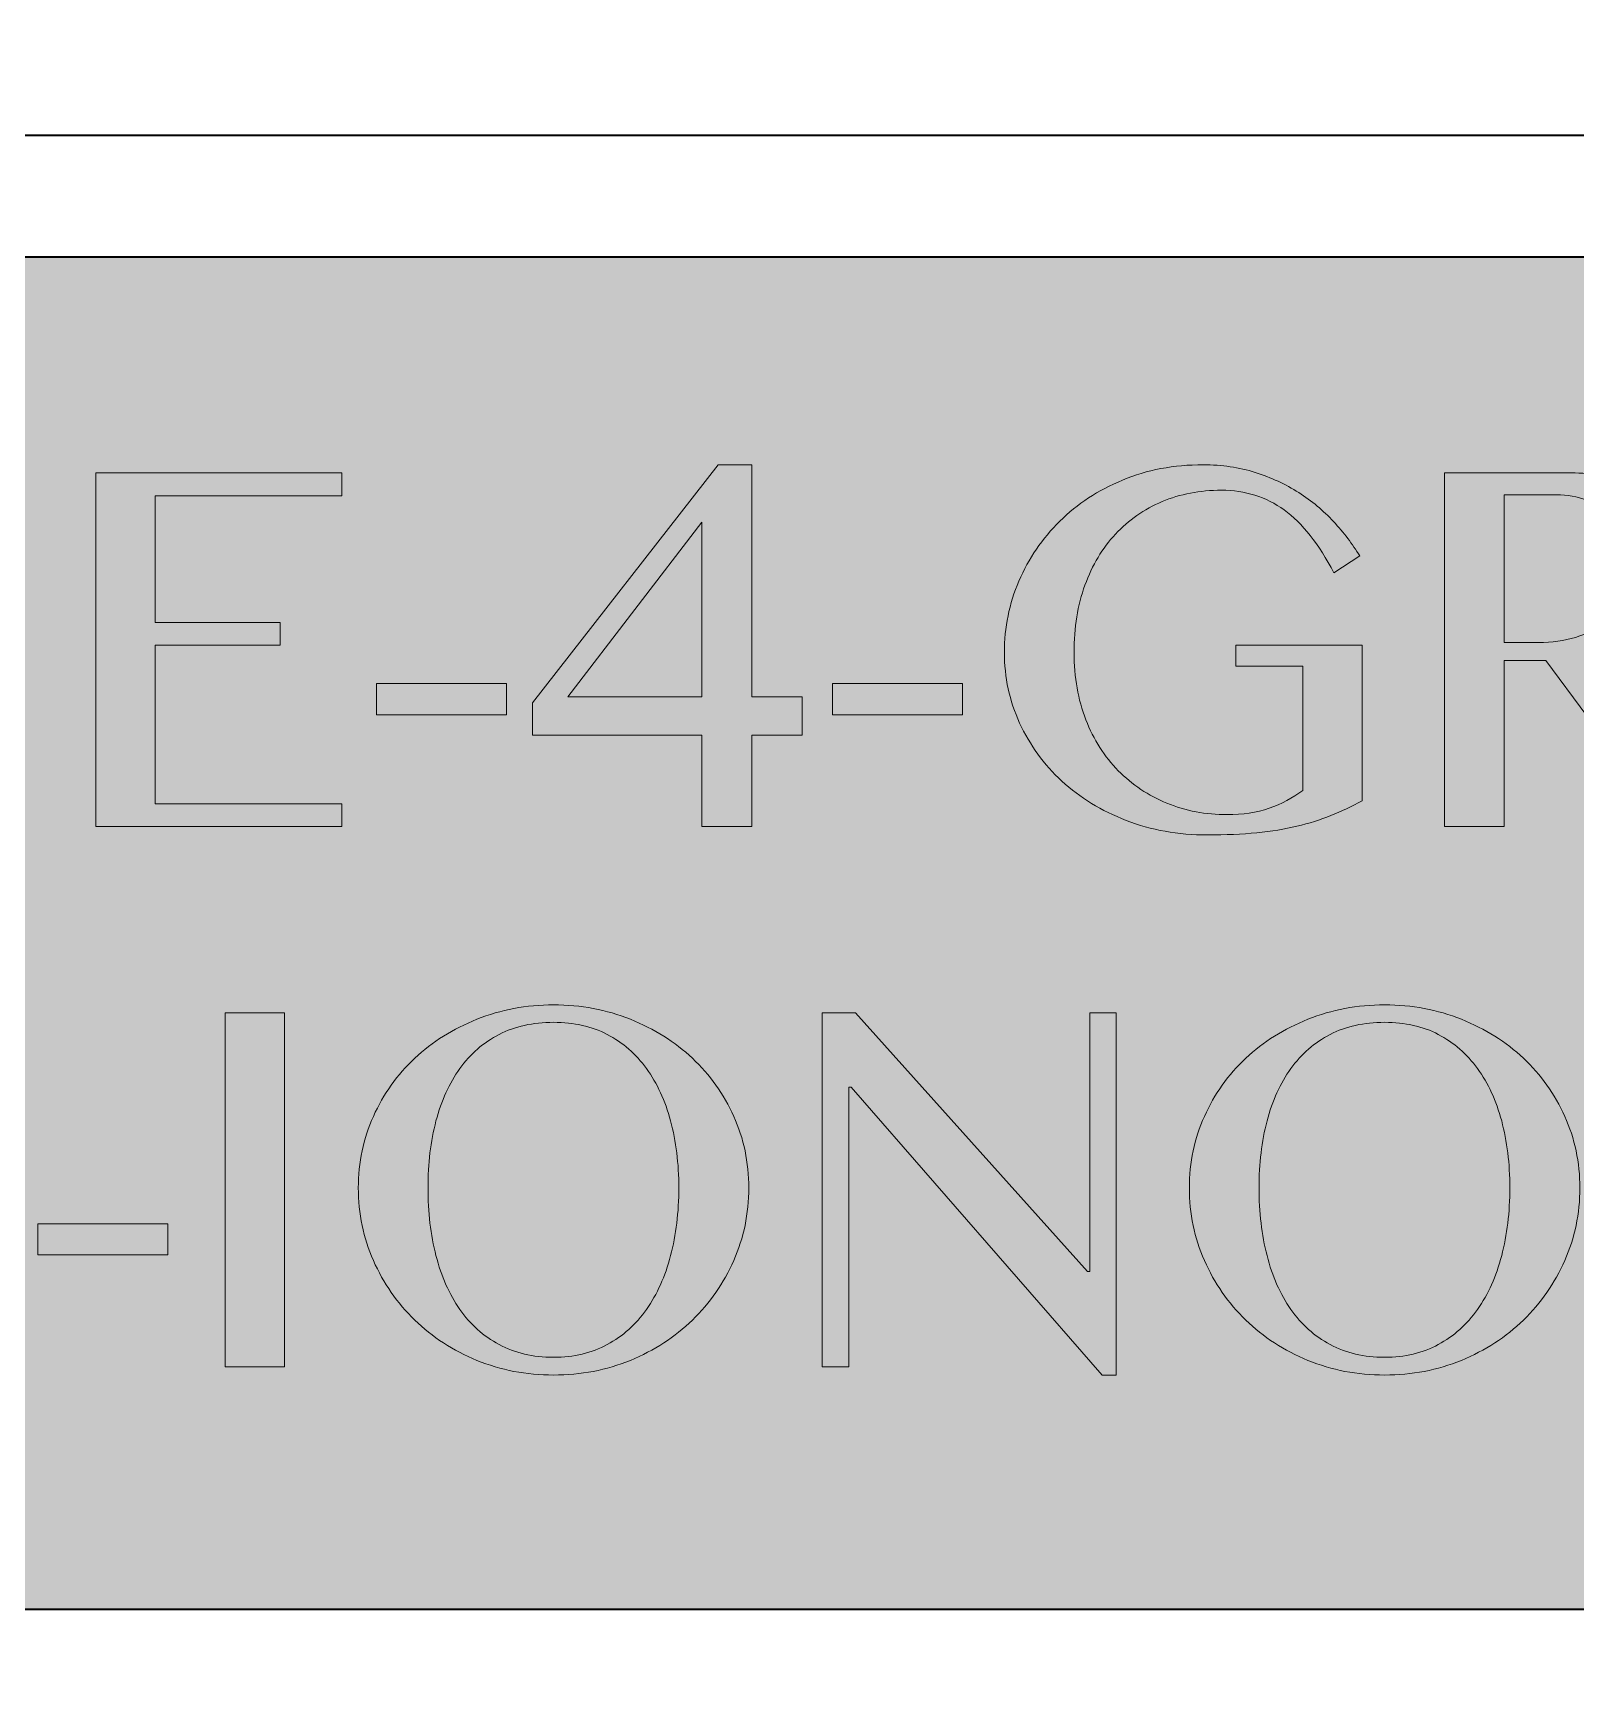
# Model space of a CAD drawing. Header units: inches. Extents: x 4.6 to 20.9, y -20.8 to -6.4.
# Drawn here: x 10.056 to 11.813, y -8.247 to -6.354 of the extents above; entities that cross this region are included whole.
import ezdxf

# ---------------------------------------------------------------- set-up
doc = ezdxf.new("R2010")
doc.units = ezdxf.units.IN
doc.header["$MEASUREMENT"] = 0
for name, color, linetype in [('Decorations', 7, 'Continuous'), ('Gold Things', 7, 'Continuous'), ('Parts Outlines', 7, 'Continuous'), ('Text', 7, 'Continuous')]:
    doc.layers.add(name, color=color, linetype=linetype)

# ---------------------------------------------------------------- blocks, each defined once
blk = doc.blocks.new('block 23')
at = {"layer": 'Text', "true_color": 0x231f20}
h = blk.add_hatch(color=179, dxfattribs=at)
h.dxf.hatch_style = 2
h.paths.add_polyline_path([(10.2748, -7.4697), (10.3426, -7.4697), (10.3426, -7.8728), (10.2748, -7.8728)])
h = blk.add_hatch(color=179, dxfattribs=at)
h.dxf.hatch_style = 2
edge = h.paths.add_edge_path()
edge.add_spline(control_points=[(10.6489, -7.8823), (10.6178, -7.8823), (10.5887, -7.8767), (10.5615, -7.8656), (10.5344, -7.8544), (10.5108, -7.8391), (10.4908, -7.8197), (10.4708, -7.8003), (10.4551, -7.7777), (10.4437, -7.7519), (10.4322, -7.7261), (10.4265, -7.6985), (10.4265, -7.669), (10.4265, -7.6401), (10.4322, -7.6129), (10.4437, -7.5876), (10.4551, -7.5622), (10.4708, -7.5402), (10.4908, -7.5214), (10.5108, -7.5027), (10.5344, -7.4879), (10.5615, -7.477), (10.5887, -7.4661), (10.6178, -7.4606), (10.6489, -7.4606), (10.6801, -7.4606), (10.7092, -7.4661), (10.7364, -7.477), (10.7635, -7.4879), (10.7871, -7.5027), (10.8071, -7.5214), (10.8271, -7.5402), (10.8427, -7.5622), (10.8542, -7.5876), (10.8656, -7.6129), (10.8713, -7.6401), (10.8713, -7.669), (10.8713, -7.6985), (10.8656, -7.7261), (10.8542, -7.7519), (10.8427, -7.7777), (10.8271, -7.8003), (10.8071, -7.8197), (10.7871, -7.8391), (10.7635, -7.8544), (10.7364, -7.8656), (10.7092, -7.8767), (10.6801, -7.8823), (10.6489, -7.8823)], knot_values=[0, 0, 0, 0, 1, 1, 1, 2, 2, 2, 3, 3, 3, 4, 4, 4, 5, 5, 5, 6, 6, 6, 7, 7, 7, 8, 8, 8, 9, 9, 9, 10, 10, 10, 11, 11, 11, 12, 12, 12, 13, 13, 13, 14, 14, 14, 15, 15, 15, 16, 16, 16, 16], degree=3, periodic=1)
edge = h.paths.add_edge_path()
edge.add_spline(control_points=[(10.6489, -7.8621), (10.6721, -7.8621), (10.6925, -7.8572), (10.7101, -7.8476), (10.7278, -7.838), (10.7427, -7.8246), (10.7548, -7.8075), (10.7669, -7.7904), (10.7761, -7.77), (10.7823, -7.7463), (10.7885, -7.7226), (10.7916, -7.6968), (10.7916, -7.669), (10.7916, -7.6414), (10.7885, -7.6161), (10.7823, -7.5929), (10.7761, -7.5698), (10.7669, -7.5499), (10.7548, -7.5332), (10.7427, -7.5165), (10.7278, -7.5036), (10.7101, -7.4943), (10.6925, -7.4851), (10.6721, -7.4805), (10.6489, -7.4805), (10.6255, -7.4805), (10.6048, -7.4851), (10.5869, -7.4943), (10.569, -7.5036), (10.5541, -7.5165), (10.5421, -7.5332), (10.5301, -7.5499), (10.5211, -7.5698), (10.515, -7.5929), (10.5089, -7.6161), (10.5059, -7.6414), (10.5059, -7.669), (10.5059, -7.6968), (10.5089, -7.7226), (10.515, -7.7463), (10.5211, -7.77), (10.5301, -7.7904), (10.5421, -7.8075), (10.5541, -7.8246), (10.569, -7.838), (10.5869, -7.8476), (10.6048, -7.8572), (10.6255, -7.8621), (10.6489, -7.8621)], knot_values=[0, 0, 0, 0, 1, 1, 1, 2, 2, 2, 3, 3, 3, 4, 4, 4, 5, 5, 5, 6, 6, 6, 7, 7, 7, 8, 8, 8, 9, 9, 9, 10, 10, 10, 11, 11, 11, 12, 12, 12, 13, 13, 13, 14, 14, 14, 15, 15, 15, 16, 16, 16, 16], degree=3, periodic=1)
h = blk.add_hatch(color=179, dxfattribs=at)
h.dxf.hatch_style = 2
h.paths.add_polyline_path([(10.9549, -7.4697), (10.9929, -7.4697), (11.2571, -7.7645), (11.26, -7.7645), (11.26, -7.4697), (11.2897, -7.4697), (11.2897, -7.8823), (11.274, -7.8823), (10.9879, -7.5545), (10.9854, -7.5545), (10.9854, -7.8728), (10.9549, -7.8728)])
h = blk.add_hatch(color=179, dxfattribs=at)
h.dxf.hatch_style = 2
edge = h.paths.add_edge_path()
edge.add_spline(control_points=[(11.5956, -7.8823), (11.5645, -7.8823), (11.5354, -7.8767), (11.5082, -7.8656), (11.4811, -7.8544), (11.4575, -7.8391), (11.4375, -7.8197), (11.4175, -7.8003), (11.4018, -7.7777), (11.3904, -7.7519), (11.3789, -7.7261), (11.3732, -7.6985), (11.3732, -7.669), (11.3732, -7.6401), (11.3789, -7.6129), (11.3904, -7.5876), (11.4018, -7.5622), (11.4175, -7.5402), (11.4375, -7.5214), (11.4575, -7.5027), (11.4811, -7.4879), (11.5082, -7.477), (11.5354, -7.4661), (11.5645, -7.4606), (11.5956, -7.4606), (11.6268, -7.4606), (11.6559, -7.4661), (11.6831, -7.477), (11.7102, -7.4879), (11.7338, -7.5027), (11.7538, -7.5214), (11.7738, -7.5402), (11.7895, -7.5622), (11.8009, -7.5876), (11.8123, -7.6129), (11.8181, -7.6401), (11.8181, -7.669), (11.8181, -7.6985), (11.8123, -7.7261), (11.8009, -7.7519), (11.7895, -7.7777), (11.7738, -7.8003), (11.7538, -7.8197), (11.7338, -7.8391), (11.7102, -7.8544), (11.6831, -7.8656), (11.6559, -7.8767), (11.6268, -7.8823), (11.5956, -7.8823)], knot_values=[0, 0, 0, 0, 1, 1, 1, 2, 2, 2, 3, 3, 3, 4, 4, 4, 5, 5, 5, 6, 6, 6, 7, 7, 7, 8, 8, 8, 9, 9, 9, 10, 10, 10, 11, 11, 11, 12, 12, 12, 13, 13, 13, 14, 14, 14, 15, 15, 15, 16, 16, 16, 16], degree=3, periodic=1)
edge = h.paths.add_edge_path()
edge.add_spline(control_points=[(11.5956, -7.8621), (11.6188, -7.8621), (11.6392, -7.8572), (11.6568, -7.8476), (11.6745, -7.838), (11.6893, -7.8246), (11.7015, -7.8075), (11.7136, -7.7904), (11.7228, -7.77), (11.729, -7.7463), (11.7352, -7.7226), (11.7383, -7.6968), (11.7383, -7.669), (11.7383, -7.6414), (11.7352, -7.6161), (11.729, -7.5929), (11.7228, -7.5698), (11.7136, -7.5499), (11.7015, -7.5332), (11.6893, -7.5165), (11.6745, -7.5036), (11.6568, -7.4943), (11.6392, -7.4851), (11.6188, -7.4805), (11.5956, -7.4805), (11.5722, -7.4805), (11.5515, -7.4851), (11.5336, -7.4943), (11.5157, -7.5036), (11.5008, -7.5165), (11.4888, -7.5332), (11.4768, -7.5499), (11.4678, -7.5698), (11.4617, -7.5929), (11.4556, -7.6161), (11.4526, -7.6414), (11.4526, -7.669), (11.4526, -7.6968), (11.4556, -7.7226), (11.4617, -7.7463), (11.4678, -7.77), (11.4768, -7.7904), (11.4888, -7.8075), (11.5008, -7.8246), (11.5157, -7.838), (11.5336, -7.8476), (11.5515, -7.8572), (11.5722, -7.8621), (11.5956, -7.8621)], knot_values=[0, 0, 0, 0, 1, 1, 1, 2, 2, 2, 3, 3, 3, 4, 4, 4, 5, 5, 5, 6, 6, 6, 7, 7, 7, 8, 8, 8, 9, 9, 9, 10, 10, 10, 11, 11, 11, 12, 12, 12, 13, 13, 13, 14, 14, 14, 15, 15, 15, 16, 16, 16, 16], degree=3, periodic=1)
h = blk.add_hatch(color=179, dxfattribs=at)
h.dxf.hatch_style = 2
h.paths.add_polyline_path([(10.2095, -7.7099), (10.2095, -7.7455), (10.0615, -7.7455), (10.0615, -7.7099)])
at = {"layer": 'Text', "lineweight": 0}
for points in [[(10.2748, -7.4697), (10.3426, -7.4697), (10.3426, -7.8728), (10.2748, -7.8728), (10.2748, -7.4697)], [(10.9549, -7.4697), (10.9929, -7.4697), (11.2571, -7.7645), (11.26, -7.7645), (11.26, -7.4697), (11.2897, -7.4697), (11.2897, -7.8823), (11.274, -7.8823), (10.9879, -7.5545), (10.9854, -7.5545), (10.9854, -7.8728), (10.9549, -7.8728), (10.9549, -7.4697)], [(10.2095, -7.7099), (10.2095, -7.7455), (10.0615, -7.7455), (10.0615, -7.7099), (10.2095, -7.7099)]]:
    blk.add_lwpolyline(points, dxfattribs=at)
for points in [[(10.6489, -7.8823), (10.6178, -7.8823), (10.5887, -7.8767), (10.5615, -7.8656), (10.5344, -7.8544), (10.5108, -7.8391), (10.4908, -7.8197), (10.4708, -7.8003), (10.4551, -7.7777), (10.4437, -7.7519), (10.4322, -7.7261), (10.4265, -7.6985), (10.4265, -7.669), (10.4265, -7.6401), (10.4322, -7.6129), (10.4437, -7.5876), (10.4551, -7.5622), (10.4708, -7.5402), (10.4908, -7.5214), (10.5108, -7.5027), (10.5344, -7.4879), (10.5615, -7.477), (10.5887, -7.4661), (10.6178, -7.4606), (10.6489, -7.4606), (10.6801, -7.4606), (10.7092, -7.4661), (10.7364, -7.477), (10.7635, -7.4879), (10.7871, -7.5027), (10.8071, -7.5214), (10.8271, -7.5402), (10.8427, -7.5622), (10.8542, -7.5876), (10.8656, -7.6129), (10.8713, -7.6401), (10.8713, -7.669), (10.8713, -7.6985), (10.8656, -7.7261), (10.8542, -7.7519), (10.8427, -7.7777), (10.8271, -7.8003), (10.8071, -7.8197), (10.7871, -7.8391), (10.7635, -7.8544), (10.7364, -7.8656), (10.7092, -7.8767), (10.6801, -7.8823), (10.6489, -7.8823)], [(11.5956, -7.8823), (11.5645, -7.8823), (11.5354, -7.8767), (11.5082, -7.8656), (11.4811, -7.8544), (11.4575, -7.8391), (11.4375, -7.8197), (11.4175, -7.8003), (11.4018, -7.7777), (11.3904, -7.7519), (11.3789, -7.7261), (11.3732, -7.6985), (11.3732, -7.669), (11.3732, -7.6401), (11.3789, -7.6129), (11.3904, -7.5876), (11.4018, -7.5622), (11.4175, -7.5402), (11.4375, -7.5214), (11.4575, -7.5027), (11.4811, -7.4879), (11.5082, -7.477), (11.5354, -7.4661), (11.5645, -7.4606), (11.5956, -7.4606), (11.6268, -7.4606), (11.6559, -7.4661), (11.6831, -7.477), (11.7102, -7.4879), (11.7338, -7.5027), (11.7538, -7.5214), (11.7738, -7.5402), (11.7895, -7.5622), (11.8009, -7.5876), (11.8123, -7.6129), (11.8181, -7.6401), (11.8181, -7.669), (11.8181, -7.6985), (11.8123, -7.7261), (11.8009, -7.7519), (11.7895, -7.7777), (11.7738, -7.8003), (11.7538, -7.8197), (11.7338, -7.8391), (11.7102, -7.8544), (11.6831, -7.8656), (11.6559, -7.8767), (11.6268, -7.8823), (11.5956, -7.8823)], [(10.6489, -7.8621), (10.6721, -7.8621), (10.6925, -7.8572), (10.7101, -7.8476), (10.7278, -7.838), (10.7427, -7.8246), (10.7548, -7.8075), (10.7669, -7.7904), (10.7761, -7.77), (10.7823, -7.7463), (10.7885, -7.7226), (10.7916, -7.6968), (10.7916, -7.669), (10.7916, -7.6414), (10.7885, -7.6161), (10.7823, -7.5929), (10.7761, -7.5698), (10.7669, -7.5499), (10.7548, -7.5332), (10.7427, -7.5165), (10.7278, -7.5036), (10.7101, -7.4943), (10.6925, -7.4851), (10.6721, -7.4805), (10.6489, -7.4805), (10.6255, -7.4805), (10.6048, -7.4851), (10.5869, -7.4943), (10.569, -7.5036), (10.5541, -7.5165), (10.5421, -7.5332), (10.5301, -7.5499), (10.5211, -7.5698), (10.515, -7.5929), (10.5089, -7.6161), (10.5059, -7.6414), (10.5059, -7.669), (10.5059, -7.6968), (10.5089, -7.7226), (10.515, -7.7463), (10.5211, -7.77), (10.5301, -7.7904), (10.5421, -7.8075), (10.5541, -7.8246), (10.569, -7.838), (10.5869, -7.8476), (10.6048, -7.8572), (10.6255, -7.8621), (10.6489, -7.8621)], [(11.5956, -7.8621), (11.6188, -7.8621), (11.6392, -7.8572), (11.6568, -7.8476), (11.6745, -7.838), (11.6893, -7.8246), (11.7015, -7.8075), (11.7136, -7.7904), (11.7228, -7.77), (11.729, -7.7463), (11.7352, -7.7226), (11.7383, -7.6968), (11.7383, -7.669), (11.7383, -7.6414), (11.7352, -7.6161), (11.729, -7.5929), (11.7228, -7.5698), (11.7136, -7.5499), (11.7015, -7.5332), (11.6893, -7.5165), (11.6745, -7.5036), (11.6568, -7.4943), (11.6392, -7.4851), (11.6188, -7.4805), (11.5956, -7.4805), (11.5722, -7.4805), (11.5515, -7.4851), (11.5336, -7.4943), (11.5157, -7.5036), (11.5008, -7.5165), (11.4888, -7.5332), (11.4768, -7.5499), (11.4678, -7.5698), (11.4617, -7.5929), (11.4556, -7.6161), (11.4526, -7.6414), (11.4526, -7.669), (11.4526, -7.6968), (11.4556, -7.7226), (11.4617, -7.7463), (11.4678, -7.77), (11.4768, -7.7904), (11.4888, -7.8075), (11.5008, -7.8246), (11.5157, -7.838), (11.5336, -7.8476), (11.5515, -7.8572), (11.5722, -7.8621), (11.5956, -7.8621)]]:
    blk.add_open_spline(points, degree=3, knots=[0, 0, 0, 0, 1, 1, 1, 2, 2, 2, 3, 3, 3, 4, 4, 4, 5, 5, 5, 6, 6, 6, 7, 7, 7, 8, 8, 8, 9, 9, 9, 10, 10, 10, 11, 11, 11, 12, 12, 12, 13, 13, 13, 14, 14, 14, 15, 15, 15, 16, 16, 16, 16], dxfattribs=at)
blk = doc.blocks.new('block 24')
at = {"layer": 'Text', "true_color": 0x231f20}
h = blk.add_hatch(color=179, dxfattribs=at)
h.dxf.hatch_style = 2
h.paths.add_polyline_path([(10.8178, -7.1533), (10.6251, -7.1533), (10.6251, -7.1165), (10.8363, -6.8453), (10.8748, -6.8453), (10.8748, -7.1095), (10.9323, -7.1095), (10.9323, -7.1533), (10.8748, -7.1533), (10.8748, -7.2575), (10.8178, -7.2575)])
h.paths.add_polyline_path([(10.6652, -7.1095), (10.8178, -7.1095), (10.8178, -6.9107)])
h = blk.add_hatch(color=179, dxfattribs=at)
h.dxf.hatch_style = 2
edge = h.paths.add_edge_path()
edge.add_spline(control_points=[(11.4097, -6.8743), (11.3852, -6.8743), (11.3627, -6.8786), (11.3422, -6.8873), (11.3216, -6.896), (11.3039, -6.9083), (11.289, -6.9243), (11.2741, -6.9403), (11.2626, -6.9596), (11.2543, -6.9824), (11.246, -7.0051), (11.2419, -7.0307), (11.2419, -7.0591), (11.2419, -7.0875), (11.2464, -7.113), (11.2553, -7.1358), (11.2643, -7.1585), (11.2766, -7.1779), (11.2923, -7.1938), (11.308, -7.2098), (11.3265, -7.2222), (11.3477, -7.2308), (11.369, -7.2395), (11.3918, -7.2439), (11.4164, -7.2439), (11.434, -7.2439), (11.4499, -7.2415), (11.4641, -7.2366), (11.4783, -7.2318), (11.491, -7.225), (11.5023, -7.2162), (11.5023, -7.2162), (11.5023, -7.0748), (11.5023, -7.0748), (11.5023, -7.0748), (11.4263, -7.0748), (11.4263, -7.0748), (11.4263, -7.0748), (11.4263, -7.0508), (11.4263, -7.0508), (11.4263, -7.0508), (11.5701, -7.0508), (11.5701, -7.0508), (11.5701, -7.0508), (11.5701, -7.2282), (11.5701, -7.2282), (11.5583, -7.2345), (11.5464, -7.2401), (11.5344, -7.2449), (11.5224, -7.2497), (11.5095, -7.2538), (11.4957, -7.2571), (11.482, -7.2604), (11.4667, -7.2629), (11.4501, -7.2645), (11.4334, -7.2662), (11.4146, -7.267), (11.3936, -7.267), (11.3603, -7.267), (11.3295, -7.2615), (11.3012, -7.2505), (11.273, -7.2395), (11.2486, -7.2245), (11.228, -7.2056), (11.2075, -7.1867), (11.1915, -7.1647), (11.1799, -7.1395), (11.1683, -7.1143), (11.1625, -7.0875), (11.1625, -7.0591), (11.1625, -7.0307), (11.168, -7.0036), (11.1791, -6.9778), (11.1901, -6.9521), (11.2056, -6.9293), (11.2256, -6.9096), (11.2455, -6.8899), (11.2694, -6.8743), (11.2971, -6.8627), (11.3248, -6.8511), (11.3554, -6.8453), (11.3891, -6.8453), (11.4103, -6.8453), (11.43, -6.8482), (11.4482, -6.854), (11.4664, -6.8598), (11.4829, -6.8675), (11.4978, -6.877), (11.5127, -6.8865), (11.5259, -6.8975), (11.5375, -6.91), (11.5491, -6.9226), (11.559, -6.9356), (11.5673, -6.9491), (11.5673, -6.9491), (11.5379, -6.9685), (11.5379, -6.9685), (11.5208, -6.9357), (11.5019, -6.9118), (11.4813, -6.8968), (11.4606, -6.8818), (11.4368, -6.8743), (11.4097, -6.8743)], knot_values=[0, 0, 0, 0, 1, 1, 1, 2, 2, 2, 3, 3, 3, 4, 4, 4, 5, 5, 5, 6, 6, 6, 7, 7, 7, 8, 8, 8, 9, 9, 9, 10, 10, 10, 11, 11, 11, 12, 12, 12, 13, 13, 13, 14, 14, 14, 15, 15, 15, 16, 16, 16, 17, 17, 17, 18, 18, 18, 19, 19, 19, 20, 20, 20, 21, 21, 21, 22, 22, 22, 23, 23, 23, 24, 24, 24, 25, 25, 25, 26, 26, 26, 27, 27, 27, 28, 28, 28, 29, 29, 29, 30, 30, 30, 31, 31, 31, 32, 32, 32, 33, 33, 33, 34, 34, 34, 34], degree=3, periodic=1)
h = blk.add_hatch(color=179, dxfattribs=at)
h.dxf.hatch_style = 2
h.paths.add_polyline_path([(10.4077, -6.8544), (10.4077, -6.8805), (10.1952, -6.8805), (10.1952, -7.0248), (10.3374, -7.0248), (10.3374, -7.0508), (10.1952, -7.0508), (10.1952, -7.2315), (10.4077, -7.2315), (10.4077, -7.2575), (10.1274, -7.2575), (10.1274, -6.8544)])
h = blk.add_hatch(color=179, dxfattribs=at)
h.dxf.hatch_style = 2
edge = h.paths.add_edge_path()
edge.add_spline(control_points=[(11.664, -6.8544), (11.664, -6.8544), (11.8037, -6.8544), (11.8037, -6.8544), (11.828, -6.8544), (11.8492, -6.857), (11.8674, -6.8623), (11.8856, -6.8675), (11.9008, -6.8748), (11.9129, -6.884), (11.925, -6.8932), (11.9342, -6.9043), (11.9404, -6.9173), (11.9466, -6.9302), (11.9497, -6.9443), (11.9497, -6.9594), (11.9497, -6.9721), (11.9473, -6.9839), (11.9427, -6.9948), (11.938, -7.0057), (11.9313, -7.0155), (11.9226, -7.0243), (11.9139, -7.0332), (11.9035, -7.0407), (11.8914, -7.0471), (11.8793, -7.0534), (11.8659, -7.0584), (11.8513, -7.062), (11.8513, -7.062), (11.9981, -7.2575), (11.9981, -7.2575), (11.9981, -7.2575), (11.9195, -7.2575), (11.9195, -7.2575), (11.9195, -7.2575), (11.7793, -7.0682), (11.7793, -7.0682), (11.7793, -7.0682), (11.7318, -7.0682), (11.7318, -7.0682), (11.7318, -7.0682), (11.7318, -7.2575), (11.7318, -7.2575), (11.7318, -7.2575), (11.664, -7.2575), (11.664, -7.2575), (11.664, -7.2575), (11.664, -6.8544), (11.664, -6.8544)], knot_values=[0, 0, 0, 0, 1, 1, 1, 2, 2, 2, 3, 3, 3, 4, 4, 4, 5, 5, 5, 6, 6, 6, 7, 7, 7, 8, 8, 8, 9, 9, 9, 10, 10, 10, 11, 11, 11, 12, 12, 12, 13, 13, 13, 14, 14, 14, 15, 15, 15, 16, 16, 16, 16], degree=3, periodic=1)
edge = h.paths.add_edge_path()
edge.add_spline(control_points=[(11.7318, -7.0479), (11.7318, -7.0479), (11.7711, -7.0479), (11.7711, -7.0479), (11.7862, -7.0479), (11.8003, -7.0459), (11.8132, -7.0419), (11.8262, -7.0379), (11.8373, -7.0322), (11.8467, -7.0248), (11.8561, -7.0173), (11.8634, -7.0083), (11.8686, -6.9977), (11.8739, -6.9871), (11.8765, -6.9751), (11.8765, -6.9619), (11.8765, -6.9498), (11.8745, -6.9387), (11.8703, -6.9286), (11.8661, -6.9186), (11.8603, -6.9099), (11.8527, -6.9026), (11.8451, -6.8953), (11.8361, -6.8896), (11.8256, -6.8856), (11.8152, -6.8816), (11.8037, -6.8796), (11.7913, -6.8796), (11.7913, -6.8796), (11.7318, -6.8796), (11.7318, -6.8796), (11.7318, -6.8796), (11.7318, -7.0479), (11.7318, -7.0479)], knot_values=[0, 0, 0, 0, 1, 1, 1, 2, 2, 2, 3, 3, 3, 4, 4, 4, 5, 5, 5, 6, 6, 6, 7, 7, 7, 8, 8, 8, 9, 9, 9, 10, 10, 10, 11, 11, 11, 11], degree=3, periodic=1)
h = blk.add_hatch(color=179, dxfattribs=at)
h.dxf.hatch_style = 2
h.paths.add_polyline_path([(10.5953, -7.0946), (10.5953, -7.1302), (10.4473, -7.1302), (10.4473, -7.0946)])
h = blk.add_hatch(color=179, dxfattribs=at)
h.dxf.hatch_style = 2
h.paths.add_polyline_path([(11.1146, -7.0946), (11.1146, -7.1302), (10.9666, -7.1302), (10.9666, -7.0946)])
at = {"layer": 'Text', "lineweight": 0}
for points in [[(10.8178, -7.1533), (10.6251, -7.1533), (10.6251, -7.1165), (10.8363, -6.8453), (10.8748, -6.8453), (10.8748, -7.1095), (10.9323, -7.1095), (10.9323, -7.1533), (10.8748, -7.1533), (10.8748, -7.2575), (10.8178, -7.2575), (10.8178, -7.1533)], [(10.4077, -6.8544), (10.4077, -6.8805), (10.1952, -6.8805), (10.1952, -7.0248), (10.3374, -7.0248), (10.3374, -7.0508), (10.1952, -7.0508), (10.1952, -7.2315), (10.4077, -7.2315), (10.4077, -7.2575), (10.1274, -7.2575), (10.1274, -6.8544), (10.4077, -6.8544)], [(10.6652, -7.1095), (10.8178, -7.1095), (10.8178, -6.9107), (10.6652, -7.1095)], [(10.5953, -7.0946), (10.5953, -7.1302), (10.4473, -7.1302), (10.4473, -7.0946), (10.5953, -7.0946)], [(11.1146, -7.0946), (11.1146, -7.1302), (10.9666, -7.1302), (10.9666, -7.0946), (11.1146, -7.0946)]]:
    blk.add_lwpolyline(points, dxfattribs=at)
for points, knots in [([(11.4097, -6.8743), (11.3852, -6.8743), (11.3627, -6.8786), (11.3422, -6.8873), (11.3216, -6.896), (11.3039, -6.9083), (11.289, -6.9243), (11.2741, -6.9403), (11.2626, -6.9596), (11.2543, -6.9824), (11.246, -7.0051), (11.2419, -7.0307), (11.2419, -7.0591), (11.2419, -7.0875), (11.2464, -7.113), (11.2553, -7.1358), (11.2643, -7.1585), (11.2766, -7.1779), (11.2923, -7.1938), (11.308, -7.2098), (11.3265, -7.2222), (11.3477, -7.2308), (11.369, -7.2395), (11.3918, -7.2439), (11.4164, -7.2439), (11.434, -7.2439), (11.4499, -7.2415), (11.4641, -7.2366), (11.4783, -7.2318), (11.491, -7.225), (11.5023, -7.2162), (11.5023, -7.2162), (11.5023, -7.0748), (11.5023, -7.0748), (11.5023, -7.0748), (11.4263, -7.0748), (11.4263, -7.0748), (11.4263, -7.0748), (11.4263, -7.0508), (11.4263, -7.0508), (11.4263, -7.0508), (11.5701, -7.0508), (11.5701, -7.0508), (11.5701, -7.0508), (11.5701, -7.2282), (11.5701, -7.2282), (11.5583, -7.2345), (11.5464, -7.2401), (11.5344, -7.2449), (11.5224, -7.2497), (11.5095, -7.2538), (11.4957, -7.2571), (11.482, -7.2604), (11.4667, -7.2629), (11.4501, -7.2645), (11.4334, -7.2662), (11.4146, -7.267), (11.3936, -7.267), (11.3603, -7.267), (11.3295, -7.2615), (11.3012, -7.2505), (11.273, -7.2395), (11.2486, -7.2245), (11.228, -7.2056), (11.2075, -7.1867), (11.1915, -7.1647), (11.1799, -7.1395), (11.1683, -7.1143), (11.1625, -7.0875), (11.1625, -7.0591), (11.1625, -7.0307), (11.168, -7.0036), (11.1791, -6.9778), (11.1901, -6.9521), (11.2056, -6.9293), (11.2256, -6.9096), (11.2455, -6.8899), (11.2694, -6.8743), (11.2971, -6.8627), (11.3248, -6.8511), (11.3554, -6.8453), (11.3891, -6.8453), (11.4103, -6.8453), (11.43, -6.8482), (11.4482, -6.854), (11.4664, -6.8598), (11.4829, -6.8675), (11.4978, -6.877), (11.5127, -6.8865), (11.5259, -6.8975), (11.5375, -6.91), (11.5491, -6.9226), (11.559, -6.9356), (11.5673, -6.9491), (11.5673, -6.9491), (11.5379, -6.9685), (11.5379, -6.9685), (11.5208, -6.9357), (11.5019, -6.9118), (11.4813, -6.8968), (11.4606, -6.8818), (11.4368, -6.8743), (11.4097, -6.8743)], [0, 0, 0, 0, 1, 1, 1, 2, 2, 2, 3, 3, 3, 4, 4, 4, 5, 5, 5, 6, 6, 6, 7, 7, 7, 8, 8, 8, 9, 9, 9, 10, 10, 10, 11, 11, 11, 12, 12, 12, 13, 13, 13, 14, 14, 14, 15, 15, 15, 16, 16, 16, 17, 17, 17, 18, 18, 18, 19, 19, 19, 20, 20, 20, 21, 21, 21, 22, 22, 22, 23, 23, 23, 24, 24, 24, 25, 25, 25, 26, 26, 26, 27, 27, 27, 28, 28, 28, 29, 29, 29, 30, 30, 30, 31, 31, 31, 32, 32, 32, 33, 33, 33, 34, 34, 34, 34]), ([(11.664, -6.8544), (11.664, -6.8544), (11.8037, -6.8544), (11.8037, -6.8544), (11.828, -6.8544), (11.8492, -6.857), (11.8674, -6.8623), (11.8856, -6.8675), (11.9008, -6.8748), (11.9129, -6.884), (11.925, -6.8932), (11.9342, -6.9043), (11.9404, -6.9173), (11.9466, -6.9302), (11.9497, -6.9443), (11.9497, -6.9594), (11.9497, -6.9721), (11.9473, -6.9839), (11.9427, -6.9948), (11.938, -7.0057), (11.9313, -7.0155), (11.9226, -7.0243), (11.9139, -7.0332), (11.9035, -7.0407), (11.8914, -7.0471), (11.8793, -7.0534), (11.8659, -7.0584), (11.8513, -7.062), (11.8513, -7.062), (11.9981, -7.2575), (11.9981, -7.2575), (11.9981, -7.2575), (11.9195, -7.2575), (11.9195, -7.2575), (11.9195, -7.2575), (11.7793, -7.0682), (11.7793, -7.0682), (11.7793, -7.0682), (11.7318, -7.0682), (11.7318, -7.0682), (11.7318, -7.0682), (11.7318, -7.2575), (11.7318, -7.2575), (11.7318, -7.2575), (11.664, -7.2575), (11.664, -7.2575), (11.664, -7.2575), (11.664, -6.8544), (11.664, -6.8544)], [0, 0, 0, 0, 1, 1, 1, 2, 2, 2, 3, 3, 3, 4, 4, 4, 5, 5, 5, 6, 6, 6, 7, 7, 7, 8, 8, 8, 9, 9, 9, 10, 10, 10, 11, 11, 11, 12, 12, 12, 13, 13, 13, 14, 14, 14, 15, 15, 15, 16, 16, 16, 16]), ([(11.7318, -7.0479), (11.7318, -7.0479), (11.7711, -7.0479), (11.7711, -7.0479), (11.7862, -7.0479), (11.8003, -7.0459), (11.8132, -7.0419), (11.8262, -7.0379), (11.8373, -7.0322), (11.8467, -7.0248), (11.8561, -7.0173), (11.8634, -7.0083), (11.8686, -6.9977), (11.8739, -6.9871), (11.8765, -6.9751), (11.8765, -6.9619), (11.8765, -6.9498), (11.8745, -6.9387), (11.8703, -6.9286), (11.8661, -6.9186), (11.8603, -6.9099), (11.8527, -6.9026), (11.8451, -6.8953), (11.8361, -6.8896), (11.8256, -6.8856), (11.8152, -6.8816), (11.8037, -6.8796), (11.7913, -6.8796), (11.7913, -6.8796), (11.7318, -6.8796), (11.7318, -6.8796), (11.7318, -6.8796), (11.7318, -7.0479), (11.7318, -7.0479)], [0, 0, 0, 0, 1, 1, 1, 2, 2, 2, 3, 3, 3, 4, 4, 4, 5, 5, 5, 6, 6, 6, 7, 7, 7, 8, 8, 8, 9, 9, 9, 10, 10, 10, 11, 11, 11, 11])]:
    blk.add_open_spline(points, degree=3, knots=knots, dxfattribs=at)

msp = doc.modelspace()

# ---------------------------------------------------------------- hatches: boundary and pattern name
at = {"layer": 'Gold Things', "true_color": 0xf8ed31}
h = msp.add_hatch(color=2, dxfattribs=at)
h.dxf.hatch_style = 2
h.paths.add_polyline_path([(6.9027, -6.6087), (6.9027, -8.0962), (6.9321, -8.1492), (6.9674, -8.1492), (15.3987, -8.1492), (15.4517, -8.1198), (15.4517, -8.0492), (15.4517, -6.6087)])

# ---------------------------------------------------------------- linework, layer by layer
at = {"layer": 'Decorations', "color": 179, "lineweight": 35, "true_color": 0x231f20}
msp.add_open_spline([(17.7595, -8.9959), (17.7595, -8.9959), (17.7595, -18.174), (17.7595, -18.174), (17.7595, -18.174), (17.7595, -18.2627), (17.7595, -18.2627), (17.7595, -18.2627), (17.7793, -19.394), (15.5164, -19.394), (15.5164, -19.394), (15.5164, -19.4645), (15.5164, -19.4645), (15.5164, -19.4645), (15.5164, -20.0601), (15.5164, -20.0601), (15.5164, -20.0601), (15.6985, -20.2612), (15.6985, -20.2612), (15.6985, -20.2612), (15.6985, -20.7081), (15.6985, -20.7081), (15.6985, -20.7081), (15.6985, -20.7904), (15.6985, -20.7904), (15.6985, -20.7904), (6.6383, -20.7904), (6.6383, -20.7904), (6.6383, -20.7904), (6.6383, -20.2612), (6.6383, -20.2612), (6.6383, -20.2612), (6.8204, -20.0775), (6.8204, -20.0775), (6.8204, -20.0775), (6.8204, -19.4146), (6.8204, -19.4146), (4.5574, -19.4146), (4.5772, -18.2386), (4.5772, -18.2386), (4.5772, -18.2386), (4.5772, -17.4861), (4.5772, -17.4861), (4.5772, -17.4861), (4.5772, -8.9782), (4.5772, -8.9782), (4.5772, -8.9782), (4.5772, -8.1324), (4.5772, -8.1324), (4.5772, -6.3537), (5.7971, -6.4716), (5.7971, -6.4716), (5.7971, -6.4716), (6.156, -6.4702), (6.156, -6.4702), (6.156, -6.4702), (15.875, -6.47), (15.875, -6.47), (15.875, -6.47), (16.5429, -6.4716), (16.5429, -6.4716), (16.5429, -6.4716), (17.7544, -6.3584), (17.7544, -8.1324), (17.7544, -8.1324), (17.7595, -8.9959), (17.7595, -8.9959)], degree=3, knots=[0, 0, 0, 0, 1, 1, 1, 2, 2, 2, 3, 3, 3, 4, 4, 4, 5, 5, 5, 6, 6, 6, 7, 7, 7, 8, 8, 8, 9, 9, 9, 10, 10, 10, 11, 11, 11, 12, 12, 12, 13, 13, 13, 14, 14, 14, 15, 15, 15, 16, 16, 16, 17, 17, 17, 18, 18, 18, 19, 19, 19, 20, 20, 20, 21, 21, 21, 22, 22, 22, 22], dxfattribs=at)
at = {"layer": 'Gold Things', "color": 178, "lineweight": 35, "true_color": 0x020202}
msp.add_lwpolyline([(6.9027, -6.6087), (6.9027, -8.0962), (6.9321, -8.1492), (6.9674, -8.1492), (15.3987, -8.1492), (15.4517, -8.1198), (15.4517, -8.0492), (15.4517, -6.6087), (6.9027, -6.6087)], dxfattribs=at)
at = {"layer": 'Gold Things', "color": 179, "lineweight": 35, "true_color": 0x231f20}
msp.add_open_spline([(17.7683, -8.9959), (17.7683, -8.9959), (17.7683, -18.174), (17.7683, -18.174), (17.7683, -18.174), (17.7683, -18.2627), (17.7683, -18.2627), (17.7683, -18.2627), (17.7881, -19.394), (15.5252, -19.394), (15.5252, -19.394), (15.5252, -19.4645), (15.5252, -19.4645), (15.5252, -19.4645), (15.5252, -20.0601), (15.5252, -20.0601), (15.5252, -20.0601), (15.7073, -20.2612), (15.7073, -20.2612), (15.7073, -20.2612), (15.7073, -20.7081), (15.7073, -20.7081), (15.7073, -20.7081), (15.7073, -20.7904), (15.7073, -20.7904), (15.7073, -20.7904), (6.6471, -20.7904), (6.6471, -20.7904), (6.6471, -20.7904), (6.6471, -20.2612), (6.6471, -20.2612), (6.6471, -20.2612), (6.8292, -20.0775), (6.8292, -20.0775), (6.8292, -20.0775), (6.8292, -19.4146), (6.8292, -19.4146), (4.5662, -19.4146), (4.586, -18.2386), (4.586, -18.2386), (4.586, -18.2386), (4.586, -17.4861), (4.586, -17.4861), (4.586, -17.4861), (4.586, -8.9782), (4.586, -8.9782), (4.586, -8.9782), (4.586, -8.1324), (4.586, -8.1324), (4.586, -6.3537), (5.8059, -6.4716), (5.8059, -6.4716), (5.8059, -6.4716), (6.1648, -6.4702), (6.1648, -6.4702), (6.1648, -6.4702), (15.8838, -6.47), (15.8838, -6.47), (15.8838, -6.47), (16.5517, -6.4716), (16.5517, -6.4716), (16.5517, -6.4716), (17.7632, -6.3584), (17.7632, -8.1324), (17.7632, -8.1324), (17.7683, -8.9959), (17.7683, -8.9959)], degree=3, knots=[0, 0, 0, 0, 1, 1, 1, 2, 2, 2, 3, 3, 3, 4, 4, 4, 5, 5, 5, 6, 6, 6, 7, 7, 7, 8, 8, 8, 9, 9, 9, 10, 10, 10, 11, 11, 11, 12, 12, 12, 13, 13, 13, 14, 14, 14, 15, 15, 15, 16, 16, 16, 17, 17, 17, 18, 18, 18, 19, 19, 19, 20, 20, 20, 21, 21, 21, 22, 22, 22, 22], dxfattribs=at)
at = {"layer": 'Parts Outlines', "color": 179, "lineweight": 35, "true_color": 0x231f20}
msp.add_open_spline([(17.7595, -8.9958), (17.7595, -8.9958), (17.7595, -18.174), (17.7595, -18.174), (17.7595, -18.174), (17.7595, -18.2627), (17.7595, -18.2627), (17.7595, -18.2627), (17.7793, -19.394), (15.5164, -19.394), (15.5164, -19.394), (15.5164, -19.4645), (15.5164, -19.4645), (15.5164, -19.4645), (15.5164, -20.0601), (15.5164, -20.0601), (15.5164, -20.0601), (15.6985, -20.2612), (15.6985, -20.2612), (15.6985, -20.2612), (15.6985, -20.7081), (15.6985, -20.7081), (15.6985, -20.7081), (15.6985, -20.7904), (15.6985, -20.7904), (15.6985, -20.7904), (6.6383, -20.7904), (6.6383, -20.7904), (6.6383, -20.7904), (6.6383, -20.2612), (6.6383, -20.2612), (6.6383, -20.2612), (6.8204, -20.0775), (6.8204, -20.0775), (6.8204, -20.0775), (6.8204, -19.4146), (6.8204, -19.4146), (4.5574, -19.4146), (4.5772, -18.2386), (4.5772, -18.2386), (4.5772, -18.2386), (4.5772, -17.486), (4.5772, -17.486), (4.5772, -17.486), (4.5772, -8.9782), (4.5772, -8.9782), (4.5772, -8.9782), (4.5772, -8.1324), (4.5772, -8.1324), (4.5772, -6.3537), (5.7971, -6.4716), (5.7971, -6.4716), (5.7971, -6.4716), (6.156, -6.4702), (6.156, -6.4702), (6.156, -6.4702), (15.875, -6.47), (15.875, -6.47), (15.875, -6.47), (16.5429, -6.4716), (16.5429, -6.4716), (16.5429, -6.4716), (17.7544, -6.3584), (17.7544, -8.1324), (17.7544, -8.1324), (17.7595, -8.9958), (17.7595, -8.9958)], degree=3, knots=[0, 0, 0, 0, 1, 1, 1, 2, 2, 2, 3, 3, 3, 4, 4, 4, 5, 5, 5, 6, 6, 6, 7, 7, 7, 8, 8, 8, 9, 9, 9, 10, 10, 10, 11, 11, 11, 12, 12, 12, 13, 13, 13, 14, 14, 14, 15, 15, 15, 16, 16, 16, 17, 17, 17, 18, 18, 18, 19, 19, 19, 20, 20, 20, 21, 21, 21, 22, 22, 22, 22], dxfattribs=at)
at = {"layer": 'Text', "color": 179, "lineweight": 35, "true_color": 0x231f20}
msp.add_open_spline([(17.7595, -8.9958), (17.7595, -8.9958), (17.7595, -18.174), (17.7595, -18.174), (17.7595, -18.174), (17.7595, -18.2627), (17.7595, -18.2627), (17.7595, -18.2627), (17.7793, -19.394), (15.5164, -19.394), (15.5164, -19.394), (15.5164, -19.4645), (15.5164, -19.4645), (15.5164, -19.4645), (15.5164, -20.0601), (15.5164, -20.0601), (15.5164, -20.0601), (15.6985, -20.2612), (15.6985, -20.2612), (15.6985, -20.2612), (15.6985, -20.7081), (15.6985, -20.7081), (15.6985, -20.7081), (15.6985, -20.7904), (15.6985, -20.7904), (15.6985, -20.7904), (6.6383, -20.7904), (6.6383, -20.7904), (6.6383, -20.7904), (6.6383, -20.2612), (6.6383, -20.2612), (6.6383, -20.2612), (6.8204, -20.0775), (6.8204, -20.0775), (6.8204, -20.0775), (6.8204, -19.4146), (6.8204, -19.4146), (4.5574, -19.4146), (4.5772, -18.2386), (4.5772, -18.2386), (4.5772, -18.2386), (4.5772, -17.486), (4.5772, -17.486), (4.5772, -17.486), (4.5772, -8.9782), (4.5772, -8.9782), (4.5772, -8.9782), (4.5772, -8.1324), (4.5772, -8.1324), (4.5772, -6.3537), (5.7971, -6.4716), (5.7971, -6.4716), (5.7971, -6.4716), (6.156, -6.4702), (6.156, -6.4702), (6.156, -6.4702), (15.875, -6.47), (15.875, -6.47), (15.875, -6.47), (16.5429, -6.4716), (16.5429, -6.4716), (16.5429, -6.4716), (17.7544, -6.3584), (17.7544, -8.1324), (17.7544, -8.1324), (17.7595, -8.9958), (17.7595, -8.9958)], degree=3, knots=[0, 0, 0, 0, 1, 1, 1, 2, 2, 2, 3, 3, 3, 4, 4, 4, 5, 5, 5, 6, 6, 6, 7, 7, 7, 8, 8, 8, 9, 9, 9, 10, 10, 10, 11, 11, 11, 12, 12, 12, 13, 13, 13, 14, 14, 14, 15, 15, 15, 16, 16, 16, 17, 17, 17, 18, 18, 18, 19, 19, 19, 20, 20, 20, 21, 21, 21, 22, 22, 22, 22], dxfattribs=at)

# ---------------------------------------------------------------- block references
at = {"layer": 'Text'}
for name in ['block 24', 'block 23']:
    msp.add_blockref(name, (0, 0), dxfattribs=at)

doc.saveas('drawing.dxf')
